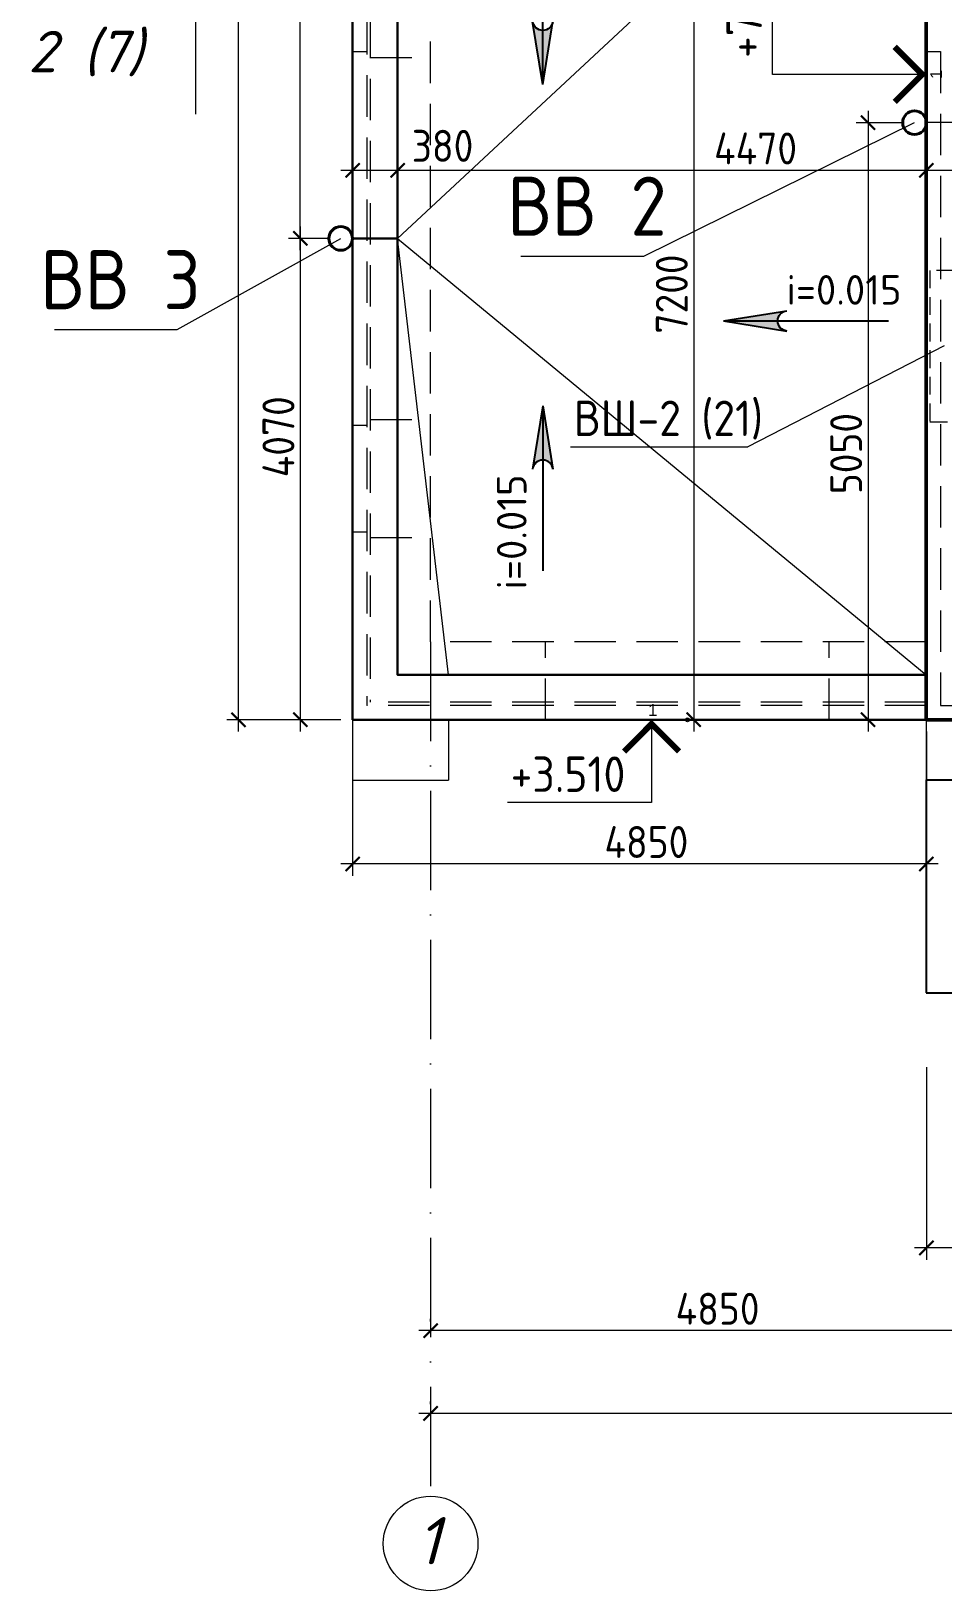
# Model space of a CAD drawing. Header units: millimetres. Extents: x 854812 to 1164625, y 589925 to 823301.
# Drawn here: x 957066 to 964772, y 646443 to 659632 of the extents above; entities that cross this region are included whole.
import ezdxf
from ezdxf.enums import TextEntityAlignment as Align

# ---------------------------------------------------------------- set-up
doc = ezdxf.new("R2010")
doc.units = ezdxf.units.MM
for name, pattern in [('ACAD_ISO10W100', [18, 12, -3, 0, -3]), ('JIS_08_15', [17.25, 15, -0.75, 0.75, -0.75]), ('невидимая', [0.375, 0.25, -0.125]), ('НЕВИДИМАЯX2', [0.75, 0.5, -0.25])]:
    doc.linetypes.add(name, pattern=pattern)
doc.layers.get('Defpoints').update_dxf_attribs({"color": 40})
doc.layers.add('F-text', color=7, linetype='Continuous')
for name, color, linetype, lineweight in [('Text', 7, 'Continuous', 15), ('АР_Текст_отметки высот', 95, 'Continuous', 9), ('оси', 50, 'JIS_08_15', 9), ('размеры', 215, 'Continuous', 13), ('стены', 172, 'Continuous', 30), ('текст', 7, 'Continuous', 13), ('УКАЗАТЕЛЬ', 6, 'Continuous', 13), ('ФАСАД', 7, 'Continuous', 13)]:
    doc.layers.add(name, color=color, linetype=linetype, lineweight=lineweight)
doc.styles.add('arial', font='isocpeur.ttf')
doc.styles.add('GOST 2.304', font='isocpeur.ttf', dxfattribs={"width": 0.9})
doc.styles.add('Isocpeur', font='isocpeui.ttf')
doc.styles.get("Standard").update_dxf_attribs({"font": 'arial.ttf'})
doc.dimstyles.new('1', dxfattribs={"dimscale": 100, "dimtxt": 2.7, "dimasz": 1.2, "dimexe": 1, "dimexo": 1, "dimgap": 0.5, "dimtad": 1, "dimdec": 0, "dimzin": 0, "dimdsep": 46, "dimtxsty": 'GOST 2.304', "dimblk": 'ARCHTICK', "dimcen": 0.09, "dimdle": 1, "dimclrd": 256, "dimclre": 256, "dimclrt": 7, "dimadec": 0, "dimazin": 0, "dimtfac": 1, "dimtdec": 0, "dimtmove": 1, "dimatfit": 3, "dimldrblk": 'ARCHTICK', "dimfxl": 100, "dimtolj": 1, "dimtzin": 0, "dimlwd": 5, "dimlwe": 5, "dimarcsym": 1})

# ---------------------------------------------------------------- blocks, each defined once
blk = doc.blocks.new('_ArchTick')
at = {"color": 0, "linetype": 'ByBlock', "const_width": 0.15}
blk.add_lwpolyline([(-0.5, -0.5), (0.5, 0.5)], dxfattribs=at)
blk = doc.blocks.new('*D251')
at = {"layer": 'Defpoints', "color": 0, "ltscale": 0.1}
for p in [(964633, 650972), (968743, 650223), (964633, 649343)]:
    blk.add_point(p, dxfattribs=at)
at = {"layer": 'размеры', "lineweight": 5, "ltscale": 0.1}
for p, q in [((964633, 650872), (964633, 649243)), ((968743, 650123), (968743, 649243)), ((968843, 649343), (964533, 649343))]:
    blk.add_line(p, q, dxfattribs=at)
at = {"layer": 'размеры', "lineweight": 5, "ltscale": 0.1, "xscale": 120, "yscale": 120, "zscale": 120, "rotation": 180}
blk.add_blockref('_ArchTick', (964633, 649343), dxfattribs=at)
at = {"layer": 'размеры', "lineweight": 5, "ltscale": 0.1, "xscale": 120, "yscale": 120, "zscale": 120}
blk.add_blockref('_ArchTick', (968743, 649343), dxfattribs=at)
at = {"layer": 'размеры', "color": 7, "ltscale": 0.1, "insert": (966688, 649528), "char_height": 270, "attachment_point": 5, "style": 'GOST 2.304'}
blk.add_mtext('\\A1;4110', dxfattribs=at)
blk = doc.blocks.new('*D257')
at = {"layer": 'Defpoints', "color": 0}
for p in [(960442, 647943), (960442, 647920), (977613, 647920)]:
    blk.add_point(p, dxfattribs=at)
at = {"layer": 'размеры', "lineweight": 5}
for p, q in [((960442, 648020), (960442, 648043)), ((977613, 648020), (977613, 648043)), ((977713, 647943), (960342, 647943))]:
    blk.add_line(p, q, dxfattribs=at)
at = {"layer": 'размеры', "lineweight": 5, "xscale": 120, "yscale": 120, "zscale": 120, "rotation": 180}
blk.add_blockref('_ArchTick', (960442, 647943), dxfattribs=at)
at = {"layer": 'размеры', "lineweight": 5, "xscale": 120, "yscale": 120, "zscale": 120}
blk.add_blockref('_ArchTick', (977613, 647943), dxfattribs=at)
at = {"layer": 'размеры', "color": 7, "insert": (968858, 648128), "char_height": 270, "attachment_point": 5, "style": 'GOST 2.304'}
blk.add_mtext('\\A1;17170', dxfattribs=at)
blk = doc.blocks.new('*D285')
at = {"layer": 'Defpoints', "color": 0, "ltscale": 0.1}
for p in [(958819, 666729), (959736, 666729), (959699, 653809)]:
    blk.add_point(p, dxfattribs=at)
at = {"layer": 'размеры', "lineweight": 5, "ltscale": 0.1}
for p, q in [((958819, 653709), (958819, 666829)), ((959636, 666729), (958719, 666729)), ((959599, 653809), (958719, 653809))]:
    blk.add_line(p, q, dxfattribs=at)
at = {"layer": 'размеры', "lineweight": 5, "ltscale": 0.1, "xscale": 120, "yscale": 120, "zscale": 120}
for p, rotation in [((958819, 666729), 90), ((958819, 653809), 270)]:
    blk.add_blockref('_ArchTick', p, dxfattribs=dict(at, rotation=rotation))
at = {"layer": 'размеры', "color": 7, "ltscale": 0.1, "insert": (958634, 661171), "char_height": 270, "attachment_point": 5, "rotation": 90, "style": 'GOST 2.304'}
blk.add_mtext('\\A1;12920', dxfattribs=at)
blk = doc.blocks.new('*D287')
at = {"layer": 'Defpoints', "color": 0, "ltscale": 0.1}
for p in [(959783, 653809), (964633, 653809), (959783, 652590)]:
    blk.add_point(p, dxfattribs=at)
at = {"layer": 'размеры', "lineweight": 5, "ltscale": 0.1}
for p, q in [((959783, 653709), (959783, 652490)), ((964633, 653709), (964633, 652490)), ((964733, 652590), (959683, 652590))]:
    blk.add_line(p, q, dxfattribs=at)
at = {"layer": 'размеры', "lineweight": 5, "ltscale": 0.1, "xscale": 120, "yscale": 120, "zscale": 120, "rotation": 180}
blk.add_blockref('_ArchTick', (959783, 652590), dxfattribs=at)
at = {"layer": 'размеры', "lineweight": 5, "ltscale": 0.1, "xscale": 120, "yscale": 120, "zscale": 120}
blk.add_blockref('_ArchTick', (964633, 652590), dxfattribs=at)
at = {"layer": 'размеры', "color": 7, "ltscale": 0.1, "insert": (962266, 652775), "char_height": 270, "attachment_point": 5, "style": 'GOST 2.304'}
blk.add_mtext('\\A1;4850', dxfattribs=at)
blk = doc.blocks.new('*D291')
at = {"layer": 'Defpoints', "color": 0, "ltscale": 0.1}
for p in [(964633, 661009), (962666, 653809), (964633, 653809)]:
    blk.add_point(p, dxfattribs=at)
at = {"layer": 'размеры', "lineweight": 5, "ltscale": 0.1}
for p, q in [((962666, 661109), (962666, 653709)), ((964533, 661009), (962566, 661009)), ((964533, 653809), (962566, 653809))]:
    blk.add_line(p, q, dxfattribs=at)
at = {"layer": 'размеры', "lineweight": 5, "ltscale": 0.1, "xscale": 120, "yscale": 120, "zscale": 120}
for p, rotation in [((962666, 661009), 90), ((962666, 653809), 270)]:
    blk.add_blockref('_ArchTick', p, dxfattribs=dict(at, rotation=rotation))
at = {"layer": 'размеры', "color": 7, "ltscale": 0.1, "insert": (962481, 657409), "char_height": 270, "attachment_point": 5, "rotation": 90, "style": 'GOST 2.304'}
blk.add_mtext('\\A1;7200', dxfattribs=at)
blk = doc.blocks.new('*D297')
at = {"layer": 'Defpoints', "color": 0, "ltscale": 0.1}
for p in [(960163, 658455), (960163, 658455), (964633, 658455)]:
    blk.add_point(p, dxfattribs=at)
at = {"layer": 'размеры', "lineweight": 5, "ltscale": 0.1}
blk.add_line((964733, 658455), (960063, 658455), dxfattribs=at)
at = {"layer": 'размеры', "lineweight": 5, "ltscale": 0.1, "xscale": 120, "yscale": 120, "zscale": 120, "rotation": 180}
blk.add_blockref('_ArchTick', (960163, 658455), dxfattribs=at)
at = {"layer": 'размеры', "lineweight": 5, "ltscale": 0.1, "xscale": 120, "yscale": 120, "zscale": 120}
blk.add_blockref('_ArchTick', (964633, 658455), dxfattribs=at)
at = {"layer": 'размеры', "color": 7, "ltscale": 0.1, "insert": (963189, 658640), "char_height": 270, "attachment_point": 5, "style": 'GOST 2.304'}
blk.add_mtext('\\A1;4470', dxfattribs=at)
blk = doc.blocks.new('*D296')
at = {"layer": 'Defpoints', "color": 0, "ltscale": 0.1}
for p in [(959783, 658455), (959783, 658177), (960163, 658173)]:
    blk.add_point(p, dxfattribs=at)
at = {"layer": 'размеры', "lineweight": 5, "ltscale": 0.1}
for p, q in [((959783, 658277), (959783, 658555)), ((960163, 658273), (960163, 658555)), ((960263, 658455), (959683, 658455))]:
    blk.add_line(p, q, dxfattribs=at)
at = {"layer": 'размеры', "lineweight": 5, "ltscale": 0.1, "xscale": 120, "yscale": 120, "zscale": 120, "rotation": 180}
blk.add_blockref('_ArchTick', (959783, 658455), dxfattribs=at)
at = {"layer": 'размеры', "lineweight": 5, "ltscale": 0.1, "xscale": 120, "yscale": 120, "zscale": 120}
blk.add_blockref('_ArchTick', (960163, 658455), dxfattribs=at)
at = {"layer": 'размеры', "color": 7, "ltscale": 0.1, "insert": (960543, 658662), "char_height": 270, "attachment_point": 5, "style": 'GOST 2.304'}
blk.add_mtext('\\A1;380', dxfattribs=at)
blk = doc.blocks.new('*D298')
at = {"layer": 'Defpoints', "color": 0, "ltscale": 0.1}
for p in [(964633, 658455), (964633, 658177), (965013, 658173)]:
    blk.add_point(p, dxfattribs=at)
at = {"layer": 'размеры', "lineweight": 5, "ltscale": 0.1}
for p, q in [((964633, 658277), (964633, 658555)), ((965013, 658273), (965013, 658555)), ((965113, 658455), (964533, 658455))]:
    blk.add_line(p, q, dxfattribs=at)
at = {"layer": 'размеры', "lineweight": 5, "ltscale": 0.1, "xscale": 120, "yscale": 120, "zscale": 120, "rotation": 180}
blk.add_blockref('_ArchTick', (964633, 658455), dxfattribs=at)
at = {"layer": 'размеры', "lineweight": 5, "ltscale": 0.1, "xscale": 120, "yscale": 120, "zscale": 120}
blk.add_blockref('_ArchTick', (965013, 658455), dxfattribs=at)
at = {"layer": 'размеры', "color": 7, "ltscale": 0.1, "insert": (965472, 658662), "char_height": 270, "attachment_point": 5, "style": 'GOST 2.304'}
blk.add_mtext('\\A1;380', dxfattribs=at)
blk = doc.blocks.new('*D317')
at = {"layer": 'Defpoints', "color": 0}
for p in [(960442, 648643), (960442, 648620), (965293, 648620)]:
    blk.add_point(p, dxfattribs=at)
at = {"layer": 'размеры', "lineweight": 5}
for p, q in [((965393, 648643), (960342, 648643)), ((960442, 648720), (960442, 648743)), ((965293, 648720), (965293, 648743))]:
    blk.add_line(p, q, dxfattribs=at)
at = {"layer": 'размеры', "lineweight": 5, "xscale": 120, "yscale": 120, "zscale": 120, "rotation": 180}
blk.add_blockref('_ArchTick', (960442, 648643), dxfattribs=at)
at = {"layer": 'размеры', "lineweight": 5, "xscale": 120, "yscale": 120, "zscale": 120}
blk.add_blockref('_ArchTick', (965293, 648643), dxfattribs=at)
at = {"layer": 'размеры', "color": 7, "insert": (962868, 648828), "char_height": 270, "attachment_point": 5, "style": 'GOST 2.304'}
blk.add_mtext('\\A1;4850', dxfattribs=at)
blk = doc.blocks.new('стрелка разреза')
at = {"layer": 'текст'}
h = blk.add_hatch(color=256, dxfattribs=at)
h.dxf.hatch_style = 1
h.paths.add_polyline_path([(5560, 17731), (5560, 17650), (5110, 17731), (5560, 17813)])
blk.add_lwpolyline([(5560, 17731), (5560, 17650), (5110, 17731), (5560, 17813)], close=True, dxfattribs=at)
blk.add_lwpolyline([(5110, 17731), (6410, 17731)], dxfattribs=at)
blk = doc.blocks.new('СТОК')
h = blk.add_hatch(color=7)
edge = h.paths.add_edge_path()
edge.add_arc((-0.2316, 0), 0.0369, 276.3203, 443.6797)
edge.add_line((-0.2276, 0.0367), (0, 0))
edge.add_line((0, 0), (-0.2276, -0.0367))
at = {"color": 7}
for q in [(-0.5935, 0), (-0.2276, 0.0367), (-0.2276, -0.0367)]:
    blk.add_line((0, 0), q, dxfattribs=at)
blk.add_arc((-0.2316, 0), 0.0369, 276.3203, 83.6797, dxfattribs=at)
blk = doc.blocks.new('*D503')
at = {"layer": 'Defpoints', "color": 0, "ltscale": 0.1}
for p in [(959683, 657879), (959341, 653809), (959783, 653809)]:
    blk.add_point(p, dxfattribs=at)
at = {"layer": 'размеры', "lineweight": 5, "ltscale": 0.1}
for p, q in [((959583, 657879), (959241, 657879)), ((959341, 657979), (959341, 653709)), ((959683, 653809), (959241, 653809))]:
    blk.add_line(p, q, dxfattribs=at)
at = {"layer": 'размеры', "lineweight": 5, "ltscale": 0.1, "xscale": 120, "yscale": 120, "zscale": 120}
for p, rotation in [((959341, 657879), 90), ((959341, 653809), 270)]:
    blk.add_blockref('_ArchTick', p, dxfattribs=dict(at, rotation=rotation))
at = {"layer": 'размеры', "color": 7, "ltscale": 0.1, "insert": (959156, 656202), "char_height": 270, "attachment_point": 5, "rotation": 90, "style": 'GOST 2.304'}
blk.add_mtext('\\A1;4070', dxfattribs=at)
blk = doc.blocks.new('*D504')
at = {"layer": 'Defpoints', "color": 0, "ltscale": 0.1}
for p in [(959341, 661939), (959683, 661939), (959683, 657879)]:
    blk.add_point(p, dxfattribs=at)
at = {"layer": 'размеры', "lineweight": 5, "ltscale": 0.1}
for p, q in [((959341, 657779), (959341, 662039)), ((959583, 661939), (959241, 661939)), ((959583, 657879), (959241, 657879))]:
    blk.add_line(p, q, dxfattribs=at)
at = {"layer": 'размеры', "lineweight": 5, "ltscale": 0.1, "xscale": 120, "yscale": 120, "zscale": 120}
for p, rotation in [((959341, 661939), 90), ((959341, 657879), 270)]:
    blk.add_blockref('_ArchTick', p, dxfattribs=dict(at, rotation=rotation))
at = {"layer": 'размеры', "color": 7, "ltscale": 0.1, "insert": (959156, 660923), "char_height": 270, "attachment_point": 5, "rotation": 90, "style": 'GOST 2.304'}
blk.add_mtext('\\A1;4060', dxfattribs=at)
blk = doc.blocks.new('*D505')
at = {"layer": 'Defpoints', "color": 0, "ltscale": 0.1}
for p in [(964533, 658858), (964140, 653809), (964633, 653809)]:
    blk.add_point(p, dxfattribs=at)
at = {"layer": 'размеры', "lineweight": 5, "ltscale": 0.1}
for p, q in [((964140, 658958), (964140, 653709)), ((964433, 658858), (964040, 658858)), ((964533, 653809), (964040, 653809))]:
    blk.add_line(p, q, dxfattribs=at)
at = {"layer": 'размеры', "lineweight": 5, "ltscale": 0.1, "xscale": 120, "yscale": 120, "zscale": 120}
for p, rotation in [((964140, 658858), 90), ((964140, 653809), 270)]:
    blk.add_blockref('_ArchTick', p, dxfattribs=dict(at, rotation=rotation))
at = {"layer": 'размеры', "color": 7, "ltscale": 0.1, "insert": (963955, 656060), "char_height": 270, "attachment_point": 5, "rotation": 90, "style": 'GOST 2.304'}
blk.add_mtext('\\A1;5050', dxfattribs=at)
blk = doc.blocks.new('*U708')
at = {"color": 7, "linetype": 'Continuous', "lineweight": 15}
for p, q in [((-10, 13), (-22.3, 13)), ((-10, 0), (-10, 13)), ((-12, 0), (-10, 0)), ((-10, 0), (0, 0))]:
    blk.add_line(p, q, dxfattribs=at)
at = {"color": 7, "linetype": 'Continuous', "lineweight": 15, "const_width": 0.5}
blk.add_lwpolyline([(-7.67, 2.67), (-10, 0.35), (-12.32, 2.67)], dxfattribs=at)
at = {"color": 7, "linetype": 'Continuous', "lineweight": 15, "style": 'GOST 2.304', "width": 0.9, "flags": 8}
blk.add_attdef('+OTM', text='', height=3, rotation=360, dxfattribs=at).set_placement((-20.16, 13), align=Align.BOTTOM_LEFT)
at = {"layer": 'Defpoints', "color": 5, "linetype": 'Continuous', "flags": 8}
blk.add_attdef('M', text='', height=1, dxfattribs=at).set_placement((-9.9, -0.33), align=Align.TOP_CENTER)
blk = doc.blocks.new('*U427')
at = {"color": 7, "linetype": 'Continuous', "lineweight": 15}
for p, q in [((-12, 0), (-10, 0)), ((-10, 0), (-10, -7)), ((-10, 0), (0, 0)), ((-10, -7), (-22.17, -7))]:
    blk.add_line(p, q, dxfattribs=at)
at = {"color": 7, "linetype": 'Continuous', "lineweight": 15, "const_width": 0.5}
blk.add_lwpolyline([(-7.67, -2.68), (-10, -0.35), (-12.32, -2.68)], dxfattribs=at)
at = {"color": 7, "linetype": 'Continuous', "lineweight": 15, "style": 'GOST 2.304', "width": 0.9, "flags": 8}
blk.add_attdef('+OTM', text='', height=3, rotation=360, dxfattribs=at).set_placement((-20.16, -7), align=Align.BOTTOM_LEFT)
at = {"layer": 'Defpoints', "color": 5, "linetype": 'Continuous', "flags": 8}
blk.add_attdef('M', text='', height=1, rotation=360, dxfattribs=at).set_placement((-9.9, 1.33), align=Align.TOP_CENTER)

msp = doc.modelspace()

# ---------------------------------------------------------------- linework, layer by layer
at = {"layer": 'Defpoints', "ltscale": 0.1}
msp.add_lwpolyline([(964632.6, 651498.5), (965442.6, 651498.5), (965442.6, 653298.6), (964632.6, 653298.6)], close=True, dxfattribs=at)
at = {"layer": 'оси', "color": 7, "linetype": 'ACAD_ISO10W100', "ltscale": 70}
msp.add_line((960442.5, 654468.5), (960442.5, 647243), dxfattribs=at)
at = {"layer": 'размеры', "ltscale": 0.1}
msp.add_line((963812.5, 653808.5), (961412.5, 653808.5), dxfattribs=at)
at = {"layer": 'стены', "lineweight": 20, "ltscale": 0.1}
for p, q in [((960162.5, 657879), (963522.5, 661008.8)), ((965012.6, 658858.3), (964632.6, 658858.3)), ((960162.5, 657879), (964632.6, 654188.5)), ((960592.5, 654188.5), (960162.5, 657879))]:
    msp.add_line(p, q, dxfattribs=at)
at = {"layer": 'стены', "color": 44, "lineweight": 50, "ltscale": 0.1, "true_color": 0xab6317}
for p, q in [((964632.6, 661008.8), (964632.6, 653808.5)), ((964632.6, 653808.5), (968742.5, 653808.5))]:
    msp.add_line(p, q, dxfattribs=at)
at = {"layer": 'стены', "color": 44, "ltscale": 0.1, "true_color": 0xab6317}
msp.add_line((960162.5, 657879), (959782.5, 657879), dxfattribs=at)
at = {"layer": 'стены', "ltscale": 0.1}
msp.add_line((964632.6, 654468.6), (964632.6, 654468.5), dxfattribs=at)
at = {"layer": 'стены', "color": 44, "ltscale": 0.1, "true_color": 0xab6317}
for points in [[(964632.6, 653808.5), (959782.5, 653808.5), (959782.5, 666728.8), (963522.5, 666728.8)], [(964632.6, 654188.5), (960162.5, 654188.5), (960162.5, 666348.8), (963522.5, 666348.8)]]:
    msp.add_lwpolyline(points, dxfattribs=at)
at = {"layer": 'стены', "linetype": 'невидимая', "lineweight": 20, "ltscale": 600}
msp.add_lwpolyline([(965542.3, 656328.5), (965542.3, 657608.5), (964662.3, 657608.5), (964662.3, 656328.5)], close=True, dxfattribs=at)
at = {"layer": 'стены', "color": 44, "lineweight": 40, "ltscale": 0.1, "true_color": 0xab6317}
for centre in [(964532.6, 658858.3), (959682.5, 657879)]:
    msp.add_circle(centre, 100, dxfattribs=at)
at = {"layer": 'текст', "color": 7, "ltscale": 0.1}
msp.add_circle((962612.5, 653808.5), 15.9, dxfattribs=at)
at = {"layer": 'текст', "color": 7}
msp.add_circle((960442.5, 646843), 400, dxfattribs=at)
at = {"layer": 'УКАЗАТЕЛЬ', "ltscale": 75}
for p in [(964782.6, 656970.8), (961623.9, 656116.5)]:
    msp.add_line(p, (963124.4, 656116.5), dxfattribs=at)
at = {"layer": 'УКАЗАТЕЛЬ', "ltscale": 0.1}
for p, q in [((959782.5, 653808.5), (959782.5, 653298.6)), ((960592.5, 653808.5), (960592.5, 653298.6)), ((964632.6, 653808.5), (964632.6, 653298.6)), ((959782.5, 653298.6), (960592.5, 653298.6)), ((965442.6, 653298.6), (964632.6, 653298.6))]:
    msp.add_line(p, q, dxfattribs=at)
for points in [[(961206.1, 657729.6), (962244.6, 657729.6), (964532.6, 658858.3)], [(957262.7, 657108.2), (958301.2, 657108.2), (959682.5, 657879)]]:
    msp.add_lwpolyline(points, dxfattribs=at)
at = {"layer": 'ФАСАД', "color": 204, "linetype": 'НЕВИДИМАЯX2', "ltscale": 700}
for p, q in [((959902.5, 666608.8), (959902.5, 653928.5)), ((959932.5, 666578.8), (959932.5, 653958.5)), ((960442.5, 654468.5), (960442.5, 661288.5)), ((959782.5, 659458.8), (959902.5, 659458.8)), ((964632.6, 659458.8), (964752.6, 659458.8)), ((964752.6, 659458.8), (964752.6, 653928.5)), ((959932.5, 659408.8), (960442.5, 659408.8)), ((959782.5, 656299.3), (959902.5, 656299.3)), ((959932.5, 656349.3), (960442.5, 656349.3)), ((959782.5, 655399.3), (959902.5, 655399.3)), ((959932.5, 655349.3), (960442.5, 655349.3)), ((964632.6, 654468.5), (960442.5, 654468.5)), ((961412.5, 653808.5), (961412.5, 654468.5)), ((963812.5, 653808.5), (963812.5, 654468.5)), ((964632.6, 653928.5), (959902.5, 653928.5)), ((964632.6, 653958.5), (959932.5, 653958.5)), ((964752.6, 653928.5), (968742.5, 653928.5))]:
    msp.add_line(p, q, dxfattribs=at)

# ---------------------------------------------------------------- block references
at = {"yscale": 2348.816300061528, "zscale": 2348.816300061528, "rotation": 90}
for p, xscale in [((961390.3, 659180.3), -2348.816300061528), ((961390.3, 656462.5), 2348.816300061528)]:
    msp.add_blockref('СТОК', p, dxfattribs=dict(at, xscale=xscale))
at = {"xscale": -2348.816300061528, "yscale": 2348.816300061528, "zscale": 2348.816300061528}
msp.add_blockref('СТОК', (962918.7, 657182.2), dxfattribs=at)
at = {"layer": 'АР_Текст_отметки высот', "color": 7}
ref = msp.add_blockref('*U708', (964632.6, 658266.9), dxfattribs=dict(at, xscale=-100, yscale=100, zscale=100, rotation=90))
ref.add_attrib('+OTM', '+7.420', dxfattribs={"layer": '0', "color": 7, "linetype": 'Continuous', "lineweight": 15, "height": 300, "rotation": 90, "style": 'GOST 2.304', "width": 0.9, "flags": 8}).set_placement((963332.6, 659405.1), align=Align.BOTTOM_LEFT)
ref.add_attrib('M', '1', dxfattribs={"layer": 'Defpoints', "color": 5, "linetype": 'Continuous', "height": 100, "rotation": 90, "flags": 8}).set_placement((964665.9, 659266.9), align=Align.TOP_CENTER)
ref = msp.add_blockref('*U427', (963309.8, 653808.5), dxfattribs=dict(at, xscale=100, yscale=100, zscale=100))
ref.add_attrib('+OTM', '+3.510', dxfattribs={"layer": '0', "color": 7, "linetype": 'Continuous', "lineweight": 15, "height": 300, "style": 'GOST 2.304', "width": 0.9, "flags": 8}).set_placement((961118.5, 653108.5), align=Align.BOTTOM_LEFT)
ref.add_attrib('M', '1', dxfattribs={"layer": 'Defpoints', "color": 5, "linetype": 'Continuous', "height": 100, "flags": 8}).set_placement((962320.2, 653941.5), align=Align.TOP_CENTER)
at = {"layer": 'текст', "color": 7, "xscale": -0.9989999999525025, "yscale": 0.9989999999816064, "zscale": 0.999, "rotation": 90}
msp.add_blockref('стрелка разреза', (976168.3, 665333.4), dxfattribs=at)

# ---------------------------------------------------------------- texts
at = {"layer": 'F-text', "linetype": 'Continuous', "style": 'GOST 2.304', "width": 0.9}
msp.add_text('ВШ-2 (21)', height=300, dxfattribs=at).set_placement((961652.6, 656208))
at = {"layer": 'Text', "color": 5, "char_height": 500, "width": 2126.578, "attachment_point": 5, "style": 'GOST 2.304'}
for s, insert in [('ВВ 2', (961764.5, 658152)), ('ВВ 3', (957821.1, 657530.6))]:
    msp.add_mtext(s, dxfattribs=dict(at, insert=insert))
at = {"layer": 'размеры', "insert": (963888.1, 657444.2), "char_height": 250, "width": 3657.795, "attachment_point": 5, "style": 'arial'}
msp.add_mtext('{\\fArial|b0|i0|c0|p34; }i=0.015', dxfattribs=at)
at = {"layer": 'размеры', "insert": (961128.3, 655348.6), "char_height": 250, "width": 3657.795, "attachment_point": 5, "rotation": 90, "style": 'arial'}
msp.add_mtext('{\\fArial|b0|i0|c0|p34; }i=0.015', dxfattribs=at)
at = {"layer": 'текст', "color": 7, "style": 'Isocpeur'}
msp.add_text('2 (7)', height=350, dxfattribs=at).set_placement((957040.8, 659284.8))
msp.add_text('1', height=400, dxfattribs=at).set_placement((960422.9, 646666.6), align=Align.CENTER)

# ---------------------------------------------------------------- dimensions: what is measured, and where the dimension line sits
at = {"layer": 'размеры', "ltscale": 0.1}
for base, p1, p2, angle, picture, middle in [((958818.8, 666728.8), (959698.8, 653808.5), (959735.9, 666728.8), 90, '*D285', (958818.8, 661171.4)), ((959341.3, 661938.6), (959682.5, 657879), (959682.5, 661938.6), 90, '*D504', (959341.3, 660923.5)), ((964139.7, 653808.5), (964532.6, 658858.3), (964632.6, 653808.5), 90, '*D505', (964139.7, 656059.7)), ((960162.5, 658455.1), (964632.6, 658455.1), (960162.5, 658455.1), 180, '*D297', (963188.6, 658455.1)), ((959341.30171, 653808.54585), (959682.53698, 657879.04584), (959782.53698, 653808.54585), 90, '*D503', (959341.30171, 656202.08965)), ((959782.5, 652590.3), (964632.6, 653808.5), (959782.5, 653808.5), 180, '*D287', (962266.4, 652590.3))]:
    dim = msp.add_linear_dim(base=base, p1=p1, p2=p2, angle=angle, dimstyle='1', dxfattribs=at)
    dim.commit()
    dim.dimension.update_dxf_attribs({"geometry": picture, "text_midpoint": middle, "dimtype": 160})
for base, p1, p2, angle, picture, middle in [((962665.7, 653808.5), (964632.6, 661008.8), (964632.6, 653808.5), 90, '*D291', (962480.7, 657408.7)), ((964632.6, 649342.9), (968742.5, 650223.4), (964632.6, 650971.9), 180, '*D251', (966687.6, 649527.9))]:
    dim = msp.add_linear_dim(base=base, p1=p1, p2=p2, angle=angle, dimstyle='1', dxfattribs=at)
    dim.commit()
    dim.dimension.update_dxf_attribs({"geometry": picture, "text_midpoint": middle})
for base, p1, p2, picture, middle in [((959782.5, 658455.1), (960162.5, 658172.6), (959782.5, 658177.5), '*D296', (960543.1, 658662)), ((964632.6, 658455.1), (965012.6, 658172.6), (964632.6, 658177.5), '*D298', (965471.5, 658662))]:
    dim = msp.add_linear_dim(base=base, p1=p1, p2=p2, angle=180, dimstyle='1', override={"dimtmove": 2}, dxfattribs=at)
    dim.commit()
    dim.dimension.update_dxf_attribs({"geometry": picture, "text_midpoint": middle, "dimtype": 160})
at = {"layer": 'размеры'}
dim = msp.add_linear_dim(base=(960442.5, 648642.9), p1=(965292.6, 648619.7), p2=(960442.5, 648619.7), angle=180, dimstyle='1', dxfattribs=at)
dim.commit()
dim.dimension.update_dxf_attribs({"geometry": '*D317', "text_midpoint": (962867.5, 648827.9)})
dim = msp.add_linear_dim(base=(960442.5, 647942.9), p1=(977612.5, 647919.7), p2=(960442.5, 647919.7), angle=180, dimstyle='1', dxfattribs=at)
dim.commit()
dim.dimension.update_dxf_attribs({"geometry": '*D257', "text_midpoint": (968858.3, 647942.9), "dimtype": 160})

doc.saveas('drawing.dxf')
